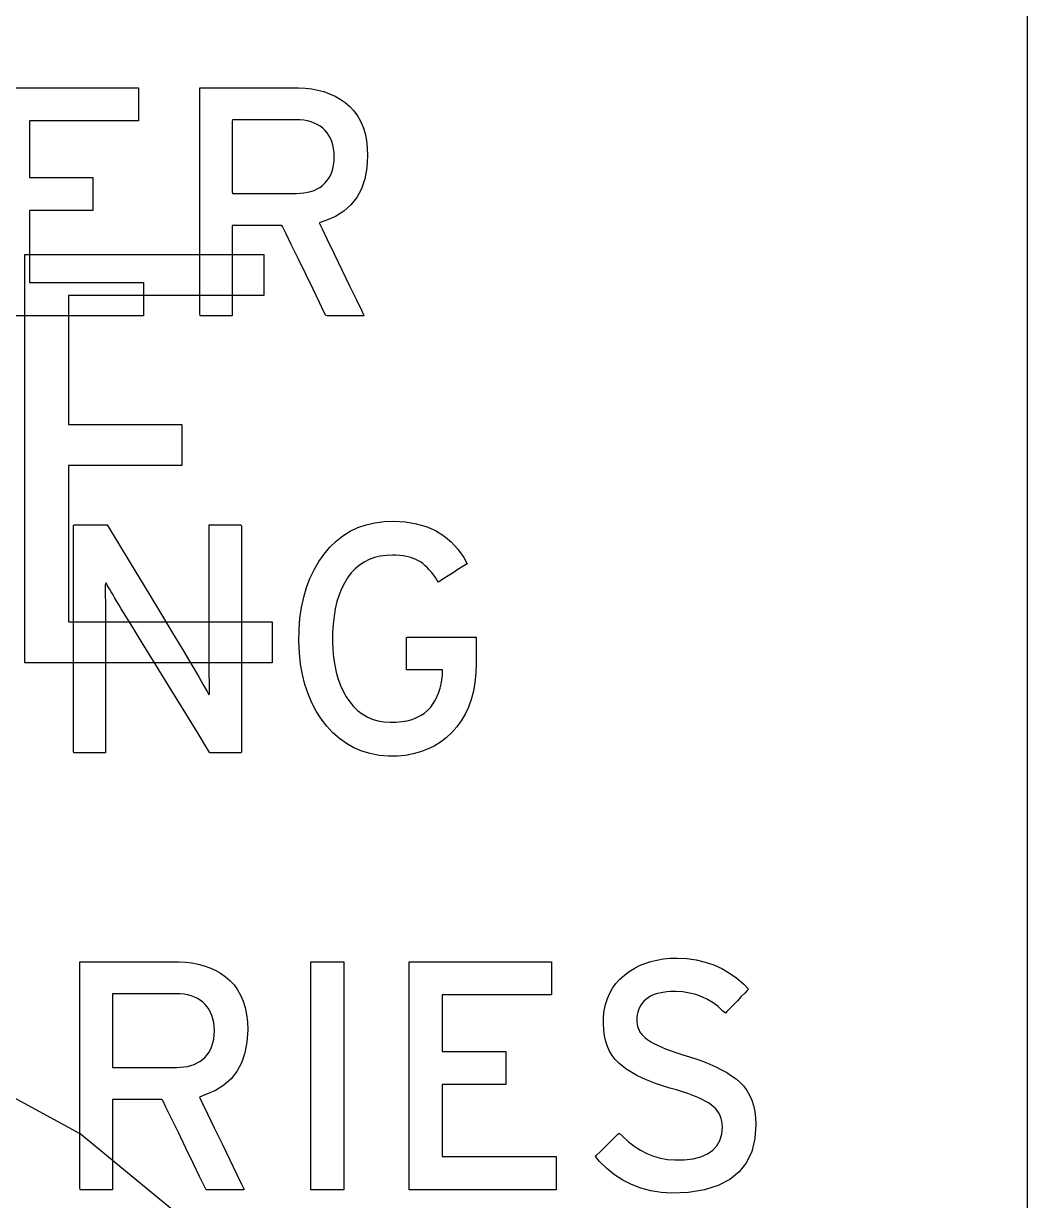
# Model space of a CAD drawing. Extents: x 1 to 47.7, y 0.2 to 35.
# Drawn here: x 19.389 to 19.867, y 10.965 to 11.526 of the extents above; entities that cross this region are included whole.
import ezdxf

# ---------------------------------------------------------------- set-up
doc = ezdxf.new("R2010")
doc.units = 0
doc.header["$MEASUREMENT"] = 0
doc.layers.add('4_1__4U__UP_TO_ONE_IO_BOAR', color=7, linetype='CONTINUOUS')
doc.layers.add('5_1___24__TARGET_LEDS___12', color=7, linetype='CONTINUOUS')

msp = doc.modelspace()

# ---------------------------------------------------------------- linework, layer by layer
at = {"layer": '4_1__4U__UP_TO_ONE_IO_BOAR'}
for points in [[(19.37597, 11.38662), (19.37597, 11.49517), (19.44372, 11.49517), (19.44372, 11.47942), (19.39172, 11.47942), (19.39172, 11.45245), (19.42192, 11.45245), (19.42192, 11.4367), (19.39172, 11.4367), (19.39172, 11.40237), (19.446, 11.40237), (19.446, 11.38662), (19.37597, 11.38662)], [(19.5257, 10.9705), (19.5257, 11.07905), (19.54143, 11.07905), (19.54143, 10.9705), (19.5257, 10.9705)], [(19.57261, 10.9705), (19.57261, 11.07905), (19.64036, 11.07905), (19.64036, 11.0633), (19.58836, 11.0633), (19.58836, 11.03632), (19.61857, 11.03632), (19.61857, 11.02057), (19.58836, 11.02057), (19.58836, 10.98625), (19.64264, 10.98625), (19.64264, 10.9705), (19.57261, 10.9705)]]:
    msp.add_lwpolyline(points, dxfattribs=at)
for points in [[(19.5528, 11.46271), (19.5524, 11.45696), (19.5514, 11.45174), (19.5498, 11.44708), (19.54761, 11.44296), (19.54482, 11.43938), (19.54143, 11.43635), (19.53745, 11.43387), (19.53287, 11.43194), (19.52976, 11.43076), (19.53108, 11.42802), (19.53359, 11.42284), (19.53688, 11.41604), (19.54055, 11.40846), (19.5442, 11.40091), (19.54744, 11.39422), (19.54986, 11.38923), (19.55105, 11.38675), (19.55075, 11.38662), (19.54922, 11.38662), (19.54682, 11.38662), (19.54388, 11.38662), (19.54073, 11.38662), (19.53773, 11.38662), (19.5352, 11.38662), (19.53349, 11.38662), (19.53292, 11.38664), (19.53201, 11.38851), (19.52986, 11.39296), (19.52683, 11.39919), (19.52333, 11.40641), (19.51974, 11.4138), (19.51646, 11.42058), (19.51386, 11.42594), (19.51233, 11.42909), (19.5119, 11.42958), (19.5103, 11.42958), (19.50743, 11.42958), (19.50373, 11.42958), (19.49965, 11.42958), (19.49563, 11.42958), (19.49212, 11.42958), (19.48955, 11.42958), (19.48836, 11.42958), (19.48833, 11.4285), (19.48833, 11.42467), (19.48833, 11.41884), (19.48833, 11.41181), (19.48833, 11.40439), (19.48833, 11.39736), (19.48833, 11.39153), (19.48833, 11.38771), (19.48831, 11.38662), (19.48754, 11.38662), (19.48587, 11.38662), (19.48359, 11.38662), (19.48098, 11.38662), (19.47833, 11.38662), (19.47593, 11.38662), (19.47406, 11.38662), (19.47302, 11.38662), (19.4729, 11.38787), (19.4729, 11.39581), (19.4729, 11.40935), (19.4729, 11.42648), (19.4729, 11.44518), (19.4729, 11.46341), (19.4729, 11.47916), (19.4729, 11.49041), (19.4729, 11.49513), (19.47432, 11.49517), (19.47866, 11.49517), (19.48506, 11.49517), (19.49268, 11.49517), (19.50065, 11.49517), (19.50811, 11.49517), (19.5142, 11.49517), (19.51807, 11.49517), (19.5199, 11.49516), (19.52311, 11.495), (19.5262, 11.49464), (19.52916, 11.49406), (19.532, 11.49328), (19.53471, 11.49229), (19.53729, 11.49109), (19.53975, 11.48969), (19.54208, 11.48808), (19.54428, 11.48623), (19.54625, 11.48413), (19.54796, 11.48179), (19.54941, 11.47921), (19.5506, 11.47639), (19.55154, 11.47333), (19.55222, 11.47003), (19.55264, 11.46649)], [(19.5369, 11.46225), (19.5368, 11.46427), (19.53658, 11.46615), (19.53622, 11.46792), (19.53574, 11.46956), (19.53513, 11.47107), (19.53439, 11.47246), (19.53352, 11.47372), (19.53253, 11.47486), (19.5314, 11.47591), (19.53016, 11.47685), (19.52883, 11.47767), (19.52739, 11.47836), (19.52585, 11.47892), (19.52422, 11.47935), (19.52248, 11.47965), (19.52065, 11.47982), (19.51897, 11.47987), (19.51746, 11.47987), (19.51406, 11.47987), (19.50939, 11.47987), (19.50406, 11.47987), (19.49868, 11.47987), (19.49387, 11.47987), (19.49025, 11.47987), (19.48844, 11.47987), (19.48833, 11.47916), (19.48833, 11.47612), (19.48833, 11.47132), (19.48833, 11.46547), (19.48833, 11.45927), (19.48833, 11.45342), (19.48833, 11.44862), (19.48833, 11.44558), (19.48844, 11.44486), (19.49025, 11.44486), (19.49387, 11.44486), (19.49868, 11.44486), (19.50406, 11.44486), (19.50939, 11.44486), (19.51406, 11.44486), (19.51746, 11.44486), (19.51897, 11.44486), (19.52062, 11.44491), (19.52242, 11.44507), (19.52413, 11.44536), (19.52575, 11.44577), (19.52726, 11.4463), (19.52869, 11.44696), (19.53002, 11.44773), (19.53125, 11.44863), (19.53239, 11.44964), (19.53342, 11.45076), (19.53431, 11.45202), (19.53507, 11.4534), (19.53571, 11.45492), (19.5362, 11.45656), (19.53657, 11.45833), (19.5368, 11.46023)], [(19.47766, 11.17856), (19.47613, 11.18104), (19.47205, 11.18767), (19.46618, 11.19721), (19.45927, 11.20843), (19.4521, 11.22008), (19.44541, 11.23095), (19.43997, 11.23978), (19.43654, 11.24535), (19.43545, 11.24714), (19.43443, 11.24884), (19.43344, 11.2505), (19.43249, 11.2521), (19.43157, 11.25366), (19.43068, 11.25517), (19.42983, 11.25663), (19.42901, 11.25804), (19.42822, 11.25941), (19.42789, 11.25853), (19.4279, 11.25592), (19.4279, 11.25322), (19.42792, 11.25044), (19.42793, 11.24758), (19.42795, 11.24464), (19.42797, 11.24161), (19.428, 11.2385), (19.42804, 11.2353), (19.42804, 11.23331), (19.42804, 11.22826), (19.42804, 11.22065), (19.42804, 11.21152), (19.42804, 11.20188), (19.42804, 11.19274), (19.42804, 11.18514), (19.42804, 11.18009), (19.42803, 11.17856), (19.42732, 11.17856), (19.42572, 11.17856), (19.42351, 11.17856), (19.42096, 11.17856), (19.41835, 11.17856), (19.41596, 11.17856), (19.41407, 11.17856), (19.41295, 11.17856), (19.41276, 11.17932), (19.41276, 11.18636), (19.41276, 11.19915), (19.41276, 11.21575), (19.41276, 11.23417), (19.41276, 11.25245), (19.41276, 11.26862), (19.41276, 11.28072), (19.41276, 11.28677), (19.41306, 11.28711), (19.41438, 11.28711), (19.41646, 11.28711), (19.41902, 11.28711), (19.42177, 11.28711), (19.42442, 11.28711), (19.42667, 11.28711), (19.42823, 11.28711), (19.42882, 11.28711), (19.43027, 11.28469), (19.43417, 11.27824), (19.43977, 11.26896), (19.44635, 11.25804), (19.45319, 11.2467), (19.45957, 11.23613), (19.46476, 11.22753), (19.46803, 11.22211), (19.46913, 11.22026), (19.4703, 11.21825), (19.47143, 11.21631), (19.47251, 11.21443), (19.47354, 11.21263), (19.47452, 11.21089), (19.47545, 11.20923), (19.47634, 11.20763), (19.47718, 11.2061), (19.4775, 11.20697), (19.47747, 11.20967), (19.47744, 11.21243), (19.47742, 11.21527), (19.4774, 11.21819), (19.47738, 11.22118), (19.47737, 11.22425), (19.47736, 11.2274), (19.47736, 11.23062), (19.47736, 11.23261), (19.47736, 11.23764), (19.47736, 11.24521), (19.47736, 11.2543), (19.47736, 11.2639), (19.47736, 11.27299), (19.47736, 11.28056), (19.47736, 11.28559), (19.47737, 11.28711), (19.47808, 11.28711), (19.47968, 11.28711), (19.48189, 11.28711), (19.48444, 11.28711), (19.48706, 11.28711), (19.48945, 11.28711), (19.49135, 11.28711), (19.49247, 11.28711), (19.49266, 11.28635), (19.49266, 11.27931), (19.49266, 11.26652), (19.49266, 11.24992), (19.49266, 11.2315), (19.49266, 11.21322), (19.49266, 11.19705), (19.49266, 11.18495), (19.49266, 11.1789), (19.49237, 11.17856), (19.49115, 11.17856), (19.4892, 11.17856), (19.48681, 11.17856), (19.48424, 11.17856), (19.48177, 11.17856), (19.47966, 11.17856), (19.4782, 11.17856)], [(19.60449, 11.22104), (19.60432, 11.21639), (19.60386, 11.21199), (19.60313, 11.20783), (19.60212, 11.20393), (19.60083, 11.20027), (19.59925, 11.19687), (19.5974, 11.19371), (19.59527, 11.19081), (19.59286, 11.18814), (19.59026, 11.18571), (19.58747, 11.18358), (19.58451, 11.18173), (19.58136, 11.18018), (19.57804, 11.17893), (19.57453, 11.17796), (19.57085, 11.17729), (19.56699, 11.17691), (19.56274, 11.17688), (19.55826, 11.17731), (19.55402, 11.17813), (19.55, 11.17933), (19.54622, 11.18092), (19.54266, 11.1829), (19.53934, 11.18528), (19.53624, 11.18804), (19.53338, 11.19119), (19.53071, 11.19465), (19.52831, 11.19835), (19.52621, 11.20231), (19.52442, 11.20653), (19.52294, 11.21101), (19.52176, 11.21575), (19.52088, 11.22074), (19.52032, 11.226), (19.52006, 11.23152), (19.52016, 11.23715), (19.52058, 11.24254), (19.5213, 11.24767), (19.52234, 11.25255), (19.52368, 11.25718), (19.52532, 11.26156), (19.52727, 11.26568), (19.52953, 11.26955), (19.53209, 11.27316), (19.53485, 11.27644), (19.53784, 11.27934), (19.54105, 11.28186), (19.5445, 11.28398), (19.54817, 11.28573), (19.55208, 11.28709), (19.55622, 11.28807), (19.56059, 11.28866), (19.56534, 11.28885), (19.57085, 11.28848), (19.57597, 11.2876), (19.58071, 11.2862), (19.58506, 11.28429), (19.58902, 11.28187), (19.5926, 11.27893), (19.59579, 11.27547), (19.59859, 11.2715), (19.60019, 11.26853), (19.59939, 11.26802), (19.59785, 11.26704), (19.59581, 11.26573), (19.59351, 11.26425), (19.5912, 11.26277), (19.58911, 11.26143), (19.58748, 11.26039), (19.58657, 11.2598), (19.58598, 11.26051), (19.58507, 11.26194), (19.58412, 11.26328), (19.58315, 11.26453), (19.58216, 11.26569), (19.58113, 11.26677), (19.58008, 11.26775), (19.579, 11.26865), (19.57789, 11.26946), (19.57671, 11.27014), (19.57546, 11.27072), (19.57413, 11.27123), (19.57273, 11.27166), (19.57126, 11.27201), (19.56972, 11.27228), (19.56811, 11.27248), (19.56643, 11.2726), (19.56467, 11.27265), (19.56174, 11.27251), (19.55884, 11.2721), (19.55611, 11.27143), (19.55355, 11.2705), (19.55116, 11.2693), (19.54893, 11.26784), (19.54688, 11.26611), (19.54499, 11.26413), (19.54327, 11.26187), (19.54172, 11.25933), (19.54035, 11.25659), (19.53918, 11.25365), (19.53819, 11.2505), (19.5374, 11.24714), (19.53679, 11.24358), (19.53637, 11.23981), (19.53614, 11.23584), (19.5361, 11.23169), (19.53625, 11.22768), (19.53658, 11.22387), (19.53711, 11.22026), (19.53783, 11.21685), (19.53874, 11.21365), (19.53983, 11.21064), (19.54112, 11.20784), (19.54259, 11.20523), (19.54424, 11.2028), (19.54606, 11.2006), (19.54804, 11.19867), (19.55019, 11.19703), (19.55251, 11.19567), (19.555, 11.19459), (19.55765, 11.19379), (19.56048, 11.19327), (19.56347, 11.19303), (19.5664, 11.1931), (19.56909, 11.19336), (19.57159, 11.19381), (19.57392, 11.19444), (19.57606, 11.19525), (19.57803, 11.19624), (19.57981, 11.19741), (19.58141, 11.19877), (19.58283, 11.20031), (19.58402, 11.20196), (19.58507, 11.20368), (19.58597, 11.20546), (19.58673, 11.20731), (19.58735, 11.20924), (19.58783, 11.21123), (19.58818, 11.21328), (19.58838, 11.21541), (19.58844, 11.2175), (19.58844, 11.21752), (19.58844, 11.21756), (19.58844, 11.21763), (19.58844, 11.2177), (19.58844, 11.21778), (19.58844, 11.21785), (19.58844, 11.21791), (19.58844, 11.21795), (19.58841, 11.21796), (19.58752, 11.21796), (19.58568, 11.21796), (19.58319, 11.21796), (19.58034, 11.21796), (19.57745, 11.21796), (19.57481, 11.21796), (19.57272, 11.21796), (19.57148, 11.21796), (19.57127, 11.21807), (19.57127, 11.21906), (19.57127, 11.22086), (19.57127, 11.22321), (19.57127, 11.22582), (19.57127, 11.22842), (19.57127, 11.23075), (19.57127, 11.23252), (19.57127, 11.23346), (19.57174, 11.23355), (19.57423, 11.23355), (19.57833, 11.23355), (19.58348, 11.23355), (19.58909, 11.23355), (19.59457, 11.23355), (19.59935, 11.23355), (19.60283, 11.23355), (19.60444, 11.23355), (19.60449, 11.23325), (19.60449, 11.23218), (19.60449, 11.23054), (19.60449, 11.22855), (19.60449, 11.22643), (19.60449, 11.2244), (19.60449, 11.22268), (19.60449, 11.22149)], [(19.49572, 11.04659), (19.49532, 11.04083), (19.49432, 11.03562), (19.49273, 11.03095), (19.49053, 11.02683), (19.48775, 11.02326), (19.48436, 11.02023), (19.48038, 11.01775), (19.4758, 11.01581), (19.47268, 11.01464), (19.47401, 11.0119), (19.47652, 11.00671), (19.4798, 10.99992), (19.48348, 10.99233), (19.48713, 10.98478), (19.49036, 10.9781), (19.49278, 10.97311), (19.49398, 10.97063), (19.49368, 10.9705), (19.49215, 10.9705), (19.48975, 10.9705), (19.4868, 10.9705), (19.48366, 10.9705), (19.48065, 10.9705), (19.47813, 10.9705), (19.47641, 10.9705), (19.47585, 10.97051), (19.47494, 10.97238), (19.47278, 10.97683), (19.46976, 10.98307), (19.46626, 10.99028), (19.46267, 10.99768), (19.45938, 11.00446), (19.45678, 11.00982), (19.45526, 11.01296), (19.45483, 11.01345), (19.45322, 11.01345), (19.45035, 11.01345), (19.44666, 11.01345), (19.44258, 11.01345), (19.43856, 11.01345), (19.43504, 11.01345), (19.43247, 11.01345), (19.43129, 11.01345), (19.43126, 11.01237), (19.43126, 11.00854), (19.43126, 11.00272), (19.43126, 10.99569), (19.43126, 10.98826), (19.43126, 10.98124), (19.43126, 10.97541), (19.43126, 10.97158), (19.43124, 10.9705), (19.43047, 10.9705), (19.4288, 10.9705), (19.42652, 10.9705), (19.4239, 10.9705), (19.42126, 10.9705), (19.41885, 10.9705), (19.41699, 10.9705), (19.41595, 10.9705), (19.41582, 10.97174), (19.41582, 10.97968), (19.41582, 10.99323), (19.41582, 11.01036), (19.41582, 11.02905), (19.41582, 11.04729), (19.41582, 11.06304), (19.41582, 11.07429), (19.41582, 11.07901), (19.41725, 11.07905), (19.42158, 11.07905), (19.42799, 11.07905), (19.43561, 11.07905), (19.44357, 11.07905), (19.45104, 11.07905), (19.45713, 11.07905), (19.461, 11.07905), (19.46282, 11.07904), (19.46604, 11.07888), (19.46912, 11.07851), (19.47209, 11.07794), (19.47492, 11.07715), (19.47763, 11.07616), (19.48022, 11.07497), (19.48267, 11.07356), (19.48501, 11.07195), (19.48721, 11.0701), (19.48917, 11.068), (19.49088, 11.06566), (19.49233, 11.06309), (19.49353, 11.06027), (19.49446, 11.05721), (19.49514, 11.05391), (19.49556, 11.05037)], [(19.73761, 11.00167), (19.73717, 10.99482), (19.73571, 10.98877), (19.73323, 10.98351), (19.72974, 10.97906), (19.72522, 10.9754), (19.71968, 10.97253), (19.71313, 10.97047), (19.70555, 10.9692), (19.69766, 10.96879), (19.69248, 10.96921), (19.68756, 10.97004), (19.68288, 10.97131), (19.67846, 10.97299), (19.67428, 10.97511), (19.67035, 10.97764), (19.66668, 10.9806), (19.66325, 10.98399), (19.66131, 10.98636), (19.662, 10.98704), (19.66328, 10.98832), (19.66497, 10.99001), (19.66686, 10.99189), (19.66876, 10.99378), (19.67046, 10.99547), (19.67177, 10.99678), (19.67248, 10.99749), (19.67408, 10.99597), (19.67683, 10.99342), (19.67968, 10.9912), (19.68264, 10.9893), (19.68571, 10.98773), (19.68889, 10.98648), (19.69218, 10.98555), (19.69558, 10.98495), (19.69908, 10.98468), (19.70354, 10.98478), (19.70778, 10.98529), (19.71146, 10.98622), (19.71457, 10.98755), (19.71713, 10.98929), (19.71912, 10.99144), (19.72055, 10.994), (19.72142, 10.99696), (19.72173, 11.00033), (19.72167, 11.00182), (19.72148, 11.00315), (19.72115, 11.00442), (19.72069, 11.00564), (19.7201, 11.0068), (19.71938, 11.0079), (19.71852, 11.00895), (19.71754, 11.00994), (19.71641, 11.01087), (19.71505, 11.0118), (19.71349, 11.01271), (19.71172, 11.01361), (19.70976, 11.01451), (19.7076, 11.01539), (19.70523, 11.01627), (19.70266, 11.01713), (19.6999, 11.01799), (19.6967, 11.01891), (19.69314, 11.02), (19.68978, 11.02115), (19.68665, 11.02236), (19.68373, 11.02363), (19.68102, 11.02495), (19.67853, 11.02633), (19.67625, 11.02777), (19.67419, 11.02927), (19.67233, 11.0308), (19.67068, 11.03248), (19.66925, 11.03435), (19.66802, 11.03641), (19.66701, 11.03867), (19.66621, 11.04113), (19.66562, 11.04377), (19.66524, 11.04661), (19.66507, 11.04965), (19.66515, 11.05282), (19.66549, 11.05586), (19.66609, 11.05875), (19.66695, 11.06147), (19.66806, 11.06404), (19.66942, 11.06645), (19.67104, 11.0687), (19.67292, 11.07079), (19.67505, 11.07273), (19.67729, 11.07441), (19.67966, 11.0759), (19.68217, 11.07718), (19.68482, 11.07827), (19.6876, 11.07917), (19.69052, 11.07987), (19.69358, 11.08037), (19.69677, 11.08068), (19.70022, 11.08079), (19.70484, 11.08053), (19.70927, 11.0799), (19.71351, 11.0789), (19.71757, 11.07753), (19.72144, 11.07579), (19.72512, 11.07367), (19.72862, 11.07118), (19.73193, 11.06832), (19.73415, 11.06602), (19.73354, 11.06539), (19.73232, 11.06412), (19.73068, 11.06243), (19.72883, 11.06051), (19.72695, 11.05856), (19.72524, 11.0568), (19.7239, 11.05541), (19.72313, 11.05461), (19.72198, 11.05559), (19.71969, 11.05769), (19.71726, 11.05952), (19.71468, 11.06108), (19.71196, 11.06237), (19.70909, 11.0634), (19.70608, 11.06416), (19.70293, 11.06465), (19.69963, 11.06487), (19.69714, 11.06484), (19.6952, 11.0647), (19.6934, 11.06447), (19.69172, 11.06415), (19.69018, 11.06373), (19.68876, 11.06322), (19.68747, 11.06262), (19.68631, 11.06193), (19.68527, 11.06114), (19.68436, 11.06025), (19.68356, 11.05931), (19.68287, 11.05831), (19.68228, 11.05727), (19.6818, 11.05618), (19.68143, 11.05504), (19.68116, 11.05384), (19.68101, 11.0526), (19.68096, 11.05135), (19.68097, 11.05072), (19.68101, 11.05011), (19.68108, 11.04953), (19.68117, 11.04896), (19.68129, 11.04841), (19.68144, 11.04788), (19.68162, 11.04737), (19.68182, 11.04688), (19.68205, 11.0464), (19.68231, 11.04589), (19.68262, 11.04538), (19.68297, 11.04488), (19.68336, 11.04438), (19.6838, 11.0439), (19.68429, 11.04341), (19.68481, 11.04293), (19.68539, 11.04246), (19.68624, 11.04183), (19.68757, 11.04098), (19.68911, 11.04012), (19.69086, 11.03925), (19.69282, 11.03838), (19.695, 11.03749), (19.69739, 11.0366), (19.69999, 11.0357), (19.70281, 11.0348), (19.70612, 11.0338), (19.7095, 11.03269), (19.7127, 11.03153), (19.71573, 11.0303), (19.71858, 11.02901), (19.72125, 11.02766), (19.72375, 11.02624), (19.72606, 11.02476), (19.72821, 11.02322), (19.73015, 11.02157), (19.73187, 11.01974), (19.73337, 11.01772), (19.73464, 11.01551), (19.73568, 11.01312), (19.7365, 11.01054), (19.7371, 11.00777), (19.73747, 11.00481)], [(19.47983, 11.04614), (19.47973, 11.04815), (19.4795, 11.05004), (19.47915, 11.0518), (19.47867, 11.05344), (19.47805, 11.05495), (19.47731, 11.05634), (19.47645, 11.05761), (19.47545, 11.05875), (19.47432, 11.0598), (19.47309, 11.06074), (19.47175, 11.06156), (19.47031, 11.06225), (19.46878, 11.06281), (19.46714, 11.06324), (19.46541, 11.06354), (19.46358, 11.06371), (19.4619, 11.06376), (19.46039, 11.06376), (19.45698, 11.06376), (19.45231, 11.06376), (19.44698, 11.06376), (19.4416, 11.06376), (19.4368, 11.06376), (19.43318, 11.06376), (19.43136, 11.06376), (19.43126, 11.06305), (19.43126, 11.06), (19.43126, 11.0552), (19.43126, 11.04935), (19.43126, 11.04315), (19.43126, 11.0373), (19.43126, 11.0325), (19.43126, 11.02945), (19.43136, 11.02874), (19.43318, 11.02874), (19.4368, 11.02874), (19.4416, 11.02874), (19.44698, 11.02874), (19.45231, 11.02874), (19.45698, 11.02874), (19.46039, 11.02874), (19.4619, 11.02874), (19.46354, 11.02878), (19.46535, 11.02895), (19.46706, 11.02924), (19.46867, 11.02965), (19.47019, 11.03018), (19.47161, 11.03084), (19.47294, 11.03161), (19.47417, 11.03251), (19.47532, 11.03352), (19.47634, 11.03465), (19.47724, 11.03591), (19.478, 11.03729), (19.47863, 11.03881), (19.47913, 11.04045), (19.47949, 11.04222), (19.47973, 11.04412)]]:
    msp.add_lwpolyline(points, close=True, dxfattribs=at)
at = {"layer": '5_1___24__TARGET_LEDS___12'}
for points in [[(19.86697, 9.92363), (19.86697, 9.97047), (19.86697, 10.01824), (19.86697, 10.06693), (19.86697, 10.11648), (19.86697, 10.16689), (19.86697, 10.2181), (19.86697, 10.27011), (19.86697, 10.32286), (19.86697, 10.37635), (19.86697, 10.43052), (19.86697, 10.54084), (19.86697, 10.65357), (19.86697, 10.76847), (19.86697, 10.8853), (19.86697, 11.00383), (19.86697, 11.1238), (19.86697, 11.24498), (19.86697, 11.36713), (19.86697, 11.49), (19.86697, 11.73694)], [(19.38955, 11.22133), (19.38955, 11.41569), (19.50336, 11.41569), (19.50336, 11.39617), (19.41041, 11.39617), (19.41041, 11.33484), (19.46433, 11.33484), (19.46433, 11.31533), (19.41041, 11.31533), (19.41041, 11.24084), (19.50731, 11.24084), (19.50731, 11.22133), (19.38955, 11.22133)], [(19.50034, 10.92758), (19.41597, 10.99719), (19.31914, 11.04974), (19.21214, 11.08296), (19.09726, 11.09454), (18.98239, 11.08296), (18.87539, 11.04974), (18.77857, 10.99719), (18.6942, 10.92758)]]:
    msp.add_lwpolyline(points, dxfattribs=at)

doc.saveas('drawing.dxf')
